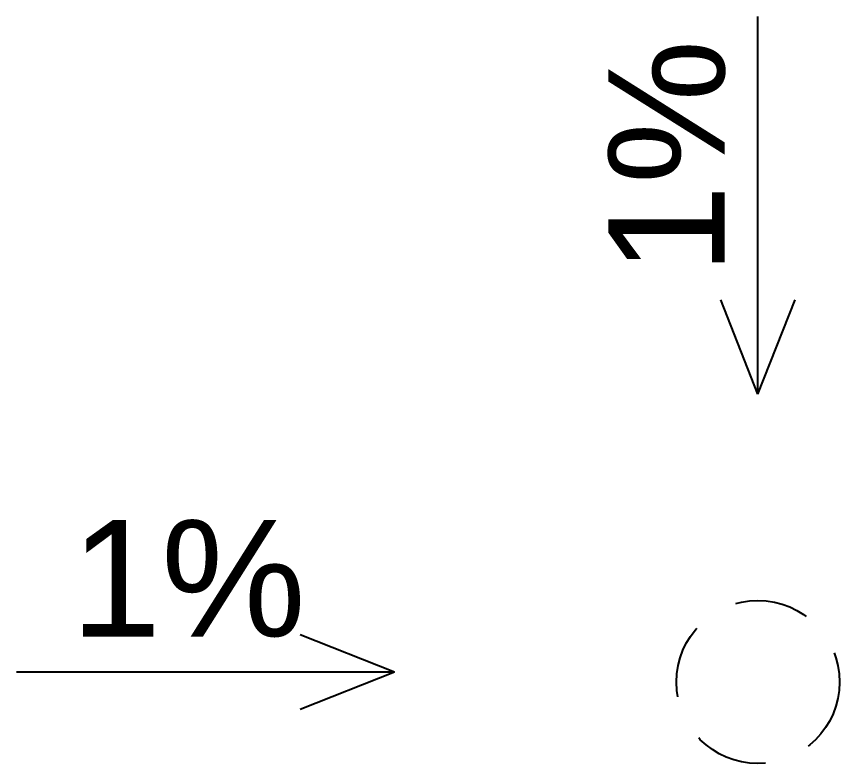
# Model space of a CAD drawing. Header units: millimetres. Extents: x -8 to 5830, y -596 to 3598.
# Drawn here: x 1692.466 to 1694.233, y 2375.748 to 2377.351 of the extents above; entities that cross this region are included whole.
import ezdxf

# ---------------------------------------------------------------- set-up
doc = ezdxf.new("R2010")
doc.units = ezdxf.units.MM
doc.linetypes.add('HIDDEN', pattern=[9.525, 6.35, -3.175])
doc.layers.get('0').update_dxf_attribs({"color": 9})
doc.layers.add('INSTALAÇÕES', color=7, linetype='Continuous')
doc.styles.get("Standard").update_dxf_attribs({"font": 'arial.ttf'})

# ---------------------------------------------------------------- blocks, each defined once
blk = doc.blocks.new('A$C30a7f54a')
at = {"color": 4}
for q in [(0.0801, 0.811), (0, 0.2025), (0.1601, 0.2025)]:
    blk.add_line((0.0801, 0), q, dxfattribs=at)

msp = doc.modelspace()

# ---------------------------------------------------------------- linework, layer by layer
at = {"linetype": 'HIDDEN', "lineweight": -2, "ltscale": 0.025}
msp.add_circle((1694.0576, 2375.9225), 0.175, dxfattribs=at)

# ---------------------------------------------------------------- block references
at = {"color": 4}
msp.add_blockref('A$C30a7f54a', (1693.9775, 2376.5404), dxfattribs=at)
at = {"color": 4, "xscale": -1, "rotation": 90}
msp.add_blockref('A$C30a7f54a', (1693.2773, 2376.0235), dxfattribs=at)

# ---------------------------------------------------------------- texts
at = {"layer": 'INSTALAÇÕES', "color": 7, "insert": (1693.7363, 2377.3016), "char_height": 0.25, "attachment_point": 3, "rotation": 90}
msp.add_mtext_dynamic_manual_height_columns('1%', width=5.839299, gutter_width=12.5, heights=[1.8757], dxfattribs=at)
at = {"layer": 'INSTALAÇÕES', "color": 7, "insert": (1692.5825, 2376.2702), "char_height": 0.25, "attachment_point": 1}
msp.add_mtext_dynamic_manual_height_columns('1%', width=5.839299, gutter_width=12.5, heights=[1.8757], dxfattribs=at)

doc.saveas('drawing.dxf')
